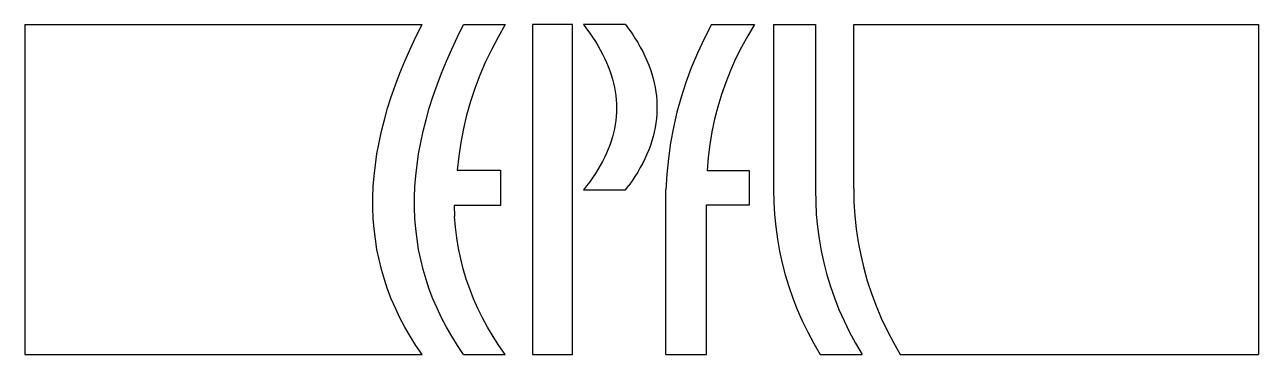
# Model space of a CAD drawing. Header units: millimetres. Extents: x 1 to 38.4, y 1 to 11.
import ezdxf

# ---------------------------------------------------------------- set-up
doc = ezdxf.new("R2010")
doc.units = ezdxf.units.MM
doc.linetypes.add('CENTERX2', pattern=[20.32, 12.7, -2.54, 2.54, -2.54])

msp = doc.modelspace()

# ---------------------------------------------------------------- linework, layer by layer
for p, q in [((1, 11), (13.039, 11)), ((1, 11), (1, 1)), ((12.853, 10.627), (13.039, 11)), ((14.115, 10.627), (14.301, 11)), ((14.301, 11), (15.563, 11)), ((17.602, 11), (16.388, 11)), ((16.388, 11), (16.388, 1)), ((17.602, 1), (17.602, 11)), ((19.209, 11), (17.929, 11)), ((23.69, 11), (23.69, 5.992)), ((23.69, 11), (24.963, 11)), ((24.963, 11), (24.963, 5.992)), ((26.118, 6.026), (26.118, 11)), ((26.118, 11), (38.379, 11)), ((38.379, 11), (38.379, 1)), ((14.152, 7.009), (14.107, 6.583)), ((21.71, 6.968), (21.676, 6.569)), ((14.107, 6.583), (15.417, 6.583)), ((15.417, 6.583), (15.417, 5.515)), ((20.457, 6.469), (20.43, 5.989)), ((18.027, 6.112), (17.929, 5.989)), ((17.929, 5.989), (19.209, 5.989)), ((19.209, 5.989), (19.309, 6.124)), ((20.43, 1), (20.43, 5.989)), ((15.417, 5.515), (14.01, 5.515)), ((14.01, 5.515), (14.025, 5.183)), ((21.656, 1), (21.656, 5.533)), ((24.906, 1.334), (25.101, 1)), ((26.177, 1.335), (26.374, 1)), ((27.322, 1.361), (27.529, 1)), ((1, 1), (13.039, 1)), ((14.294, 1), (15.556, 1)), ((16.388, 1), (17.602, 1)), ((27.529, 1), (38.379, 1))]:
    msp.add_line(p, q)
at = {"linetype": 'CENTERX2'}
for p, q in [((21.814, 11), (23.114, 11)), ((22.958, 6.569), (21.676, 6.569)), ((22.958, 5.533), (22.958, 6.569)), ((21.656, 5.533), (22.958, 5.533)), ((20.43, 1), (21.656, 1)), ((25.101, 1), (26.374, 1))]:
    msp.add_line(p, q, dxfattribs=at)
at = {"flags": 128}
for points in [[(15.563, 11), (15.344, 10.623), (15.141, 10.241), (14.957, 9.855), (14.789, 9.463), (14.64, 9.067), (14.507, 8.665), (14.392, 8.258), (14.295, 7.847), (14.215, 7.43), (14.152, 7.009)], [(17.929, 11), (18.027, 10.872), (18.12, 10.745), (18.208, 10.617), (18.291, 10.49), (18.369, 10.363), (18.441, 10.236), (18.509, 10.109), (18.572, 9.982), (18.63, 9.855), (18.683, 9.728), (18.73, 9.602), (18.773, 9.476), (18.811, 9.349), (18.844, 9.223), (18.871, 9.097), (18.894, 8.972), (18.911, 8.846), (18.924, 8.72), (18.932, 8.595), (18.934, 8.469), (18.932, 8.344), (18.924, 8.219), (18.911, 8.094), (18.894, 7.969), (18.871, 7.845), (18.844, 7.72), (18.811, 7.596), (18.773, 7.471), (18.73, 7.347), (18.683, 7.223), (18.63, 7.099), (18.572, 6.975), (18.509, 6.852), (18.441, 6.728), (18.369, 6.605), (18.291, 6.481), (18.208, 6.358), (18.12, 6.235), (18.027, 6.112)], [(19.209, 11), (19.309, 10.864), (19.403, 10.728), (19.492, 10.591), (19.575, 10.455), (19.652, 10.319), (19.725, 10.183), (19.791, 10.047), (19.852, 9.911), (19.907, 9.776), (19.957, 9.64), (20.002, 9.504), (20.041, 9.368), (20.074, 9.233), (20.102, 9.097), (20.124, 8.961), (20.14, 8.826), (20.151, 8.69), (20.157, 8.555), (20.157, 8.419), (20.151, 8.284), (20.14, 8.149), (20.124, 8.013), (20.102, 7.878), (20.074, 7.743), (20.041, 7.608), (20.002, 7.473), (19.957, 7.338), (19.907, 7.203), (19.852, 7.068), (19.791, 6.933), (19.725, 6.798), (19.652, 6.663), (19.575, 6.528), (19.492, 6.393), (19.403, 6.259), (19.309, 6.124)], [(21.814, 11), (21.589, 10.569), (21.384, 10.133), (21.199, 9.693), (21.034, 9.247), (20.888, 8.796), (20.762, 8.341), (20.656, 7.88), (20.57, 7.415), (20.504, 6.945), (20.457, 6.469)], [(23.114, 11), (22.908, 10.661), (22.717, 10.316), (22.542, 9.965), (22.383, 9.61), (22.24, 9.249), (22.112, 8.882), (22, 8.51), (21.904, 8.133), (21.824, 7.75), (21.759, 7.362), (21.71, 6.968)], [(13.039, 1), (12.853, 1.273), (12.679, 1.549), (12.518, 1.828), (12.369, 2.111), (12.233, 2.397), (12.109, 2.686), (11.997, 2.979), (11.898, 3.274), (11.811, 3.574), (11.737, 3.876), (11.675, 4.182), (11.625, 4.492), (11.588, 4.804), (11.563, 5.12), (11.551, 5.439), (11.551, 5.762), (11.563, 6.088), (11.588, 6.417), (11.625, 6.75), (11.675, 7.086), (11.737, 7.425), (11.811, 7.767), (11.898, 8.113), (11.997, 8.462), (12.109, 8.815), (12.233, 9.171), (12.369, 9.53), (12.518, 9.892), (12.679, 10.258), (12.853, 10.627)], [(14.301, 1), (14.115, 1.273), (13.941, 1.549), (13.78, 1.828), (13.631, 2.111), (13.495, 2.397), (13.371, 2.686), (13.26, 2.979), (13.16, 3.274), (13.074, 3.574), (12.999, 3.876), (12.937, 4.182), (12.888, 4.492), (12.85, 4.804), (12.826, 5.12), (12.813, 5.439), (12.813, 5.762), (12.826, 6.088), (12.85, 6.417), (12.888, 6.75), (12.937, 7.086), (12.999, 7.425), (13.074, 7.767), (13.16, 8.113), (13.26, 8.462), (13.371, 8.815), (13.495, 9.171), (13.631, 9.53), (13.78, 9.892), (13.941, 10.258), (14.115, 10.627)], [(23.69, 5.992), (23.697, 5.613), (23.719, 5.237), (23.755, 4.865), (23.805, 4.496), (23.87, 4.131), (23.949, 3.769), (24.042, 3.411), (24.15, 3.056), (24.273, 2.704), (24.41, 2.357), (24.561, 2.012), (24.726, 1.671), (24.906, 1.334)], [(24.963, 5.992), (24.967, 5.614), (24.986, 5.24), (25.019, 4.869), (25.068, 4.501), (25.132, 4.136), (25.21, 3.775), (25.304, 3.416), (25.412, 3.061), (25.535, 2.71), (25.673, 2.361), (25.826, 2.016), (25.994, 1.674), (26.177, 1.335)], [(26.118, 6.026), (26.127, 5.614), (26.153, 5.206), (26.196, 4.802), (26.255, 4.402), (26.33, 4.007), (26.422, 3.616), (26.531, 3.229), (26.656, 2.847), (26.798, 2.469), (26.956, 2.095), (27.13, 1.726), (27.322, 1.361)], [(15.563, 1), (15.371, 1.27), (15.192, 1.545), (15.025, 1.824), (14.871, 2.107), (14.729, 2.395), (14.6, 2.687), (14.484, 2.984), (14.38, 3.285), (14.289, 3.59), (14.211, 3.9), (14.146, 4.214), (14.093, 4.532), (14.052, 4.855), (14.025, 5.183)]]:
    msp.add_lwpolyline(points, dxfattribs=at)

doc.saveas('drawing.dxf')
